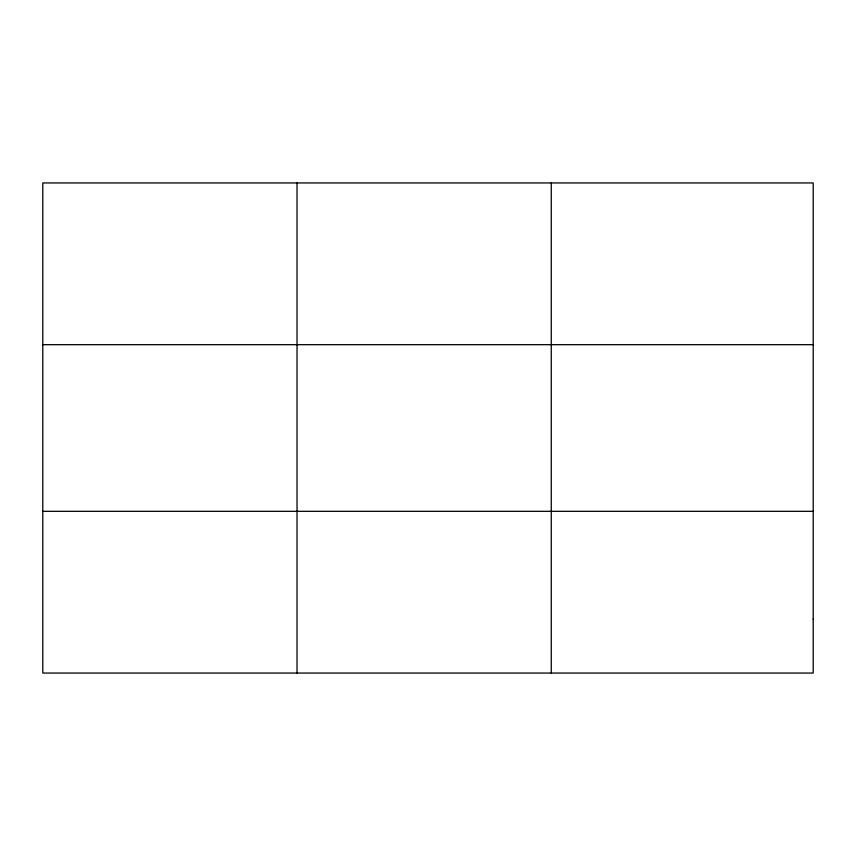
<?xml version="1.0" encoding="UTF-8"?>
<svg xmlns="http://www.w3.org/2000/svg" width="856" height="856" viewBox="0 0 856 856"><rect width="100%" height="100%" fill="white"/><g stroke="black" fill="none" stroke-linecap="round" stroke-linejoin="round"><path stroke-width="1.28" d="M297.032 182.949L297.032 673.051M551.264 182.949L551.264 673.051M42.8 344.679L813.2 344.679M42.8 511.321L813.2 511.321M813.2 619.134L813.2 673.051L42.8 673.051L42.8 182.949L813.2 182.949L813.2 619.134"/></g></svg>
